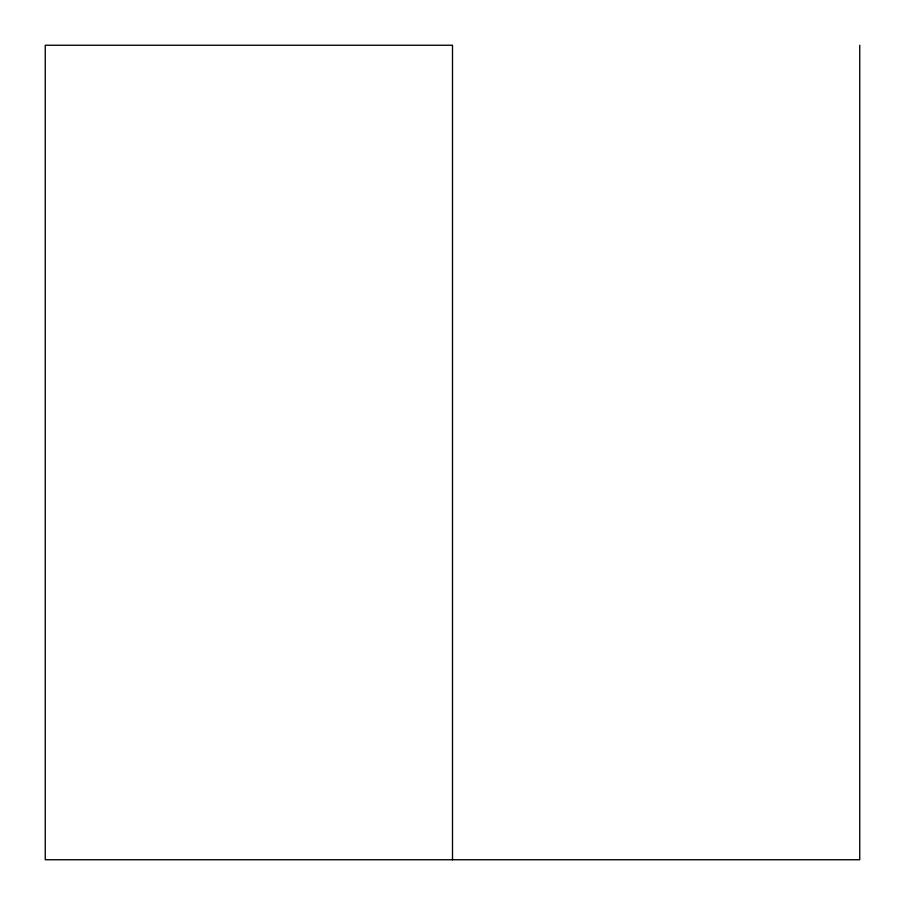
<?xml version="1.0" encoding="UTF-8"?>
<svg xmlns="http://www.w3.org/2000/svg" width="905" height="905" viewBox="0 0 905 905"><rect width="100%" height="100%" fill="white"/><g stroke="black" fill="none" stroke-linecap="round" stroke-linejoin="round"><path stroke-width="1.36" d="M859.75 45.25L859.75 859.75L45.25 859.75L45.25 45.25L452.5 45.25L452.5 859.75"/></g></svg>
